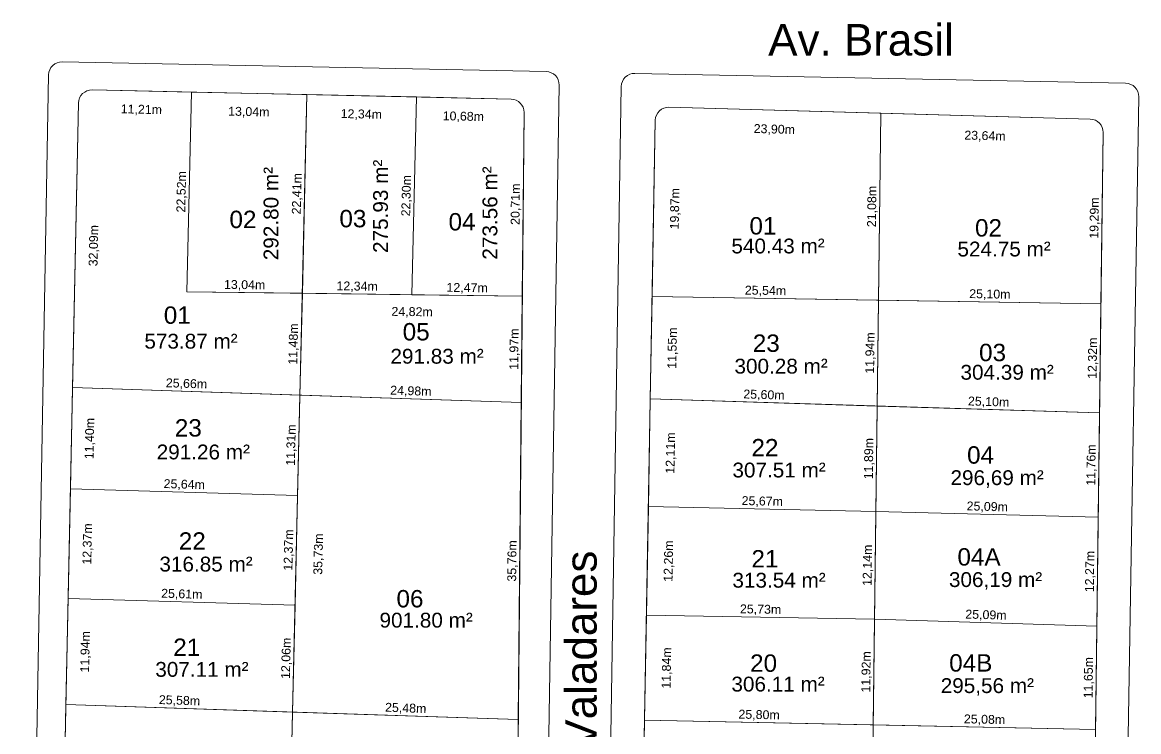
# Model space of a CAD drawing. Header units: metres. Extents: x 3808 to 8215, y 2374 to 6187.
# Drawn here: x 4694.8 to 4820.7, y 4900.9 to 4980.9 of the extents above; entities that cross this region are included whole.
import ezdxf
from ezdxf.enums import TextEntityAlignment as Align

# ---------------------------------------------------------------- set-up
doc = ezdxf.new("R2010")
doc.units = ezdxf.units.M
for name, color, linetype in [('Areas Lotes', 1, 'Continuous'), ('Calçada', 8, 'Continuous'), ('COTAS', 7, 'Continuous'), ('Lote', 7, 'Continuous'), ('Nome das Ruas', 7, 'Continuous'), ('quadras', 7, 'Continuous')]:
    doc.layers.add(name, color=color, linetype=linetype)
doc.styles.add('Arial', font='arial.ttf')
doc.dimstyles.new('Copy(2) of ISO-25', dxfattribs={"dimtxt": 1, "dimasz": 2.5, "dimexe": 1.25, "dimexo": 0.625, "dimgap": 0.2, "dimtad": 1, "dimtoh": 1, "dimlfac": 1, "dimzin": 1, "dimtxsty": 'Arial', "dimblk": 'NONE', "dimcen": 0, "dimse1": 1, "dimse2": 1, "dimsd1": 1, "dimsd2": 1, "dimclrt": 256, "dimaunit": 1, "dimadec": 3, "dimazin": 0, "dimtfac": 1, "dimtmove": 0, "dimatfit": 3, "dimldrblk": 'NONE', "dimfxl": 1, "dimtolj": 1, "dimtzin": 0, "dimarcsym": 0})

# ---------------------------------------------------------------- blocks, each defined once
blk = doc.blocks.new('*D3442')
at = {"layer": 'Defpoints', "color": 0, "linetype": 'Continuous', "transparency": 16777216}
for p in [(4791.6, 4970.64), (4791.34, 4949.57), (4791.34, 4949.57)]:
    blk.add_point(p, dxfattribs=at)
at = {"layer": 'COTAS', "linetype": 'Continuous', "lineweight": 5, "transparency": 16777216, "insert": (4790.67, 4960.12), "char_height": 1, "attachment_point": 5, "rotation": 89.2913, "style": 'Arial'}
blk.add_mtext('\\A1;21,08m', dxfattribs=at)
blk = doc.blocks.new('_None')
blk = doc.blocks.new('*D3443')
at = {"layer": 'Defpoints', "color": 0, "linetype": 'Continuous', "transparency": 16777216}
for p in [(4791.34, 4949.57), (4791.19, 4937.63), (4791.19, 4937.63)]:
    blk.add_point(p, dxfattribs=at)
at = {"layer": 'COTAS', "linetype": 'Continuous', "lineweight": 5, "transparency": 16777216, "insert": (4790.46, 4943.61), "char_height": 1, "attachment_point": 5, "rotation": 89.2913, "style": 'Arial'}
blk.add_mtext('\\A1;11,94m', dxfattribs=at)
blk = doc.blocks.new('*D3444')
at = {"layer": 'Defpoints', "color": 0, "linetype": 'Continuous', "transparency": 16777216}
for p in [(4791.19, 4937.63), (4791.04, 4925.74), (4791.04, 4925.74)]:
    blk.add_point(p, dxfattribs=at)
at = {"layer": 'COTAS', "linetype": 'Continuous', "lineweight": 5, "transparency": 16777216, "insert": (4790.32, 4931.7), "char_height": 1, "attachment_point": 5, "rotation": 89.2913, "style": 'Arial'}
blk.add_mtext('\\A1;11,89m', dxfattribs=at)
blk = doc.blocks.new('*D3445')
at = {"layer": 'Defpoints', "color": 0, "linetype": 'Continuous', "transparency": 16777216}
for p in [(4791.04, 4925.74), (4790.89, 4913.6), (4790.89, 4913.6)]:
    blk.add_point(p, dxfattribs=at)
at = {"layer": 'COTAS', "linetype": 'Continuous', "lineweight": 5, "transparency": 16777216, "insert": (4790.17, 4919.68), "char_height": 1, "attachment_point": 5, "rotation": 89.2913, "style": 'Arial'}
blk.add_mtext('\\A1;12,14m', dxfattribs=at)
blk = doc.blocks.new('*D3446')
at = {"layer": 'Defpoints', "color": 0, "linetype": 'Continuous', "transparency": 16777216}
for p in [(4790.89, 4913.6), (4790.75, 4901.69), (4790.89, 4901.69)]:
    blk.add_point(p, dxfattribs=at)
at = {"layer": 'COTAS', "linetype": 'Continuous', "lineweight": 5, "transparency": 16777216, "insert": (4790.02, 4907.66), "char_height": 1, "attachment_point": 5, "rotation": 89.2913, "style": 'Arial'}
blk.add_mtext('\\A1;11,92m', dxfattribs=at)
blk = doc.blocks.new('*D3447')
at = {"layer": 'Defpoints', "color": 0, "linetype": 'Continuous', "transparency": 16777216}
for p in [(4790.89, 4901.69), (4790.6, 4889.71), (4790.6, 4889.71)]:
    blk.add_point(p, dxfattribs=at)
at = {"layer": 'COTAS', "linetype": 'Continuous', "lineweight": 5, "transparency": 16777216, "insert": (4789.87, 4895.71), "char_height": 1, "attachment_point": 5, "rotation": 89.2913, "style": 'Arial'}
blk.add_mtext('\\A1;11,98m', dxfattribs=at)
blk = doc.blocks.new('*D3469')
at = {"layer": 'Defpoints', "color": 0, "linetype": 'Continuous', "transparency": 16777216}
for p in [(4764.95, 4902.22), (4768.21, 4902.16), (4764.74, 4890.19)]:
    blk.add_point(p, dxfattribs=at)
at = {"layer": 'COTAS', "linetype": 'Continuous', "lineweight": 5, "transparency": 16777216, "insert": (4767.3, 4896.16), "char_height": 1, "attachment_point": 5, "rotation": 88.9748, "style": 'Arial'}
blk.add_mtext('\\A1;12,03m', dxfattribs=at)
blk = doc.blocks.new('*D3470')
at = {"layer": 'Defpoints', "color": 0, "linetype": 'Continuous', "transparency": 16777216}
for p in [(4764.95, 4914.06), (4768.42, 4914), (4764.95, 4902.22)]:
    blk.add_point(p, dxfattribs=at)
at = {"layer": 'COTAS', "linetype": 'Continuous', "lineweight": 5, "transparency": 16777216, "insert": (4767.51, 4908.1), "char_height": 1, "attachment_point": 5, "rotation": 88.9748, "style": 'Arial'}
blk.add_mtext('\\A1;11,84m', dxfattribs=at)
blk = doc.blocks.new('*D3471')
at = {"layer": 'Defpoints', "color": 0, "linetype": 'Continuous', "transparency": 16777216}
for p in [(4765.38, 4926.32), (4768.64, 4926.26), (4764.95, 4914.06)]:
    blk.add_point(p, dxfattribs=at)
at = {"layer": 'COTAS', "linetype": 'Continuous', "lineweight": 5, "transparency": 16777216, "insert": (4767.73, 4920.15), "char_height": 1, "attachment_point": 5, "rotation": 88.9748, "style": 'Arial'}
blk.add_mtext('\\A1;12,26m', dxfattribs=at)
blk = doc.blocks.new('*D3472')
at = {"layer": 'Defpoints', "color": 0, "linetype": 'Continuous', "transparency": 16777216}
for p in [(4765.6, 4938.42), (4768.86, 4938.37), (4765.38, 4926.32)]:
    blk.add_point(p, dxfattribs=at)
at = {"layer": 'COTAS', "linetype": 'Continuous', "lineweight": 5, "transparency": 16777216, "insert": (4767.95, 4932.33), "char_height": 1, "attachment_point": 5, "rotation": 88.9748, "style": 'Arial'}
blk.add_mtext('\\A1;12,11m', dxfattribs=at)
blk = doc.blocks.new('*D3473')
at = {"layer": 'Defpoints', "color": 0, "linetype": 'Continuous', "transparency": 16777216}
for p in [(4765.81, 4949.97), (4769.06, 4949.92), (4765.6, 4938.42)]:
    blk.add_point(p, dxfattribs=at)
at = {"layer": 'COTAS', "linetype": 'Continuous', "lineweight": 5, "transparency": 16777216, "insert": (4768.16, 4944.16), "char_height": 1, "attachment_point": 5, "rotation": 88.9748, "style": 'Arial'}
blk.add_mtext('\\A1;11,55m', dxfattribs=at)
blk = doc.blocks.new('*D3474')
at = {"layer": 'Defpoints', "color": 0, "linetype": 'Continuous', "transparency": 16777216}
for p in [(4766.16, 4969.84), (4769.42, 4969.79), (4765.81, 4949.97)]:
    blk.add_point(p, dxfattribs=at)
at = {"layer": 'COTAS', "linetype": 'Continuous', "lineweight": 5, "transparency": 16777216, "insert": (4768.44, 4959.87), "char_height": 1, "attachment_point": 5, "rotation": 88.9748, "style": 'Arial'}
blk.add_mtext('\\A1;19,87m', dxfattribs=at)
blk = doc.blocks.new('*D3475')
at = {"layer": 'Defpoints', "color": 0, "linetype": 'Continuous', "transparency": 16777216}
for p in [(4816.68, 4968.46), (4816.44, 4949.17), (4816.44, 4949.17)]:
    blk.add_point(p, dxfattribs=at)
at = {"layer": 'COTAS', "linetype": 'Continuous', "lineweight": 5, "transparency": 16777216, "insert": (4815.76, 4958.82), "char_height": 1, "attachment_point": 5, "rotation": 89.2654, "style": 'Arial'}
blk.add_mtext('\\A1;19,29m', dxfattribs=at)
blk = doc.blocks.new('*D3476')
at = {"layer": 'Defpoints', "color": 0, "linetype": 'Continuous', "transparency": 16777216}
for p in [(4816.44, 4949.17), (4816.28, 4936.85), (4816.28, 4936.85)]:
    blk.add_point(p, dxfattribs=at)
at = {"layer": 'COTAS', "linetype": 'Continuous', "lineweight": 5, "transparency": 16777216, "insert": (4815.56, 4943.02), "char_height": 1, "attachment_point": 5, "rotation": 89.2654, "style": 'Arial'}
blk.add_mtext('\\A1;12,32m', dxfattribs=at)
blk = doc.blocks.new('*D3477')
at = {"layer": 'Defpoints', "color": 0, "linetype": 'Continuous', "transparency": 16777216}
for p in [(4815.82, 4901.17), (4815.67, 4889.25), (4815.67, 4889.25)]:
    blk.add_point(p, dxfattribs=at)
at = {"layer": 'COTAS', "linetype": 'Continuous', "lineweight": 5, "transparency": 16777216, "insert": (4814.94, 4895.22), "char_height": 1, "attachment_point": 5, "rotation": 89.2654, "style": 'Arial'}
blk.add_mtext('\\A1;11,92m', dxfattribs=at)
blk = doc.blocks.new('*D3491')
at = {"layer": 'Defpoints', "color": 0, "linetype": 'Continuous', "transparency": 16777216}
for p in [(4764.95, 4902.22), (4790.75, 4901.69), (4790.75, 4901.69)]:
    blk.add_point(p, dxfattribs=at)
at = {"layer": 'COTAS', "linetype": 'Continuous', "lineweight": 5, "transparency": 16777216, "insert": (4777.87, 4902.76), "char_height": 1, "attachment_point": 5, "rotation": 358.8205, "style": 'Arial'}
blk.add_mtext('\\A1;25,80m', dxfattribs=at)
blk = doc.blocks.new('*D3492')
at = {"layer": 'Defpoints', "color": 0, "linetype": 'Continuous', "transparency": 16777216}
for p in [(4790.75, 4901.69), (4815.82, 4901.17), (4815.82, 4901.17)]:
    blk.add_point(p, dxfattribs=at)
at = {"layer": 'COTAS', "linetype": 'Continuous', "lineweight": 5, "transparency": 16777216, "insert": (4803.3, 4902.23), "char_height": 1, "attachment_point": 5, "rotation": 358.8205, "style": 'Arial'}
blk.add_mtext('\\A1;25,08m', dxfattribs=at)
blk = doc.blocks.new('*D3493')
at = {"layer": 'Defpoints', "color": 0, "linetype": 'Continuous', "transparency": 16777216}
for p in [(4765.17, 4914.06), (4790.89, 4913.6), (4790.89, 4913.6)]:
    blk.add_point(p, dxfattribs=at)
at = {"layer": 'COTAS', "linetype": 'Continuous', "lineweight": 5, "transparency": 16777216, "insert": (4778.04, 4914.64), "char_height": 1, "attachment_point": 5, "rotation": 358.9758, "style": 'Arial'}
blk.add_mtext('\\A1;25,73m', dxfattribs=at)
blk = doc.blocks.new('*D3494')
at = {"layer": 'Defpoints', "color": 0, "linetype": 'Continuous', "transparency": 16777216}
for p in [(4765.38, 4926.32), (4791.04, 4925.74), (4791.04, 4925.74)]:
    blk.add_point(p, dxfattribs=at)
at = {"layer": 'COTAS', "linetype": 'Continuous', "lineweight": 5, "transparency": 16777216, "insert": (4778.23, 4926.83), "char_height": 1, "attachment_point": 5, "rotation": 358.711, "style": 'Arial'}
blk.add_mtext('\\A1;25,67m', dxfattribs=at)
blk = doc.blocks.new('*D3495')
at = {"layer": 'Defpoints', "color": 0, "linetype": 'Continuous', "transparency": 16777216}
for p in [(4765.6, 4938.42), (4765.6, 4938.42), (4791.19, 4937.63)]:
    blk.add_point(p, dxfattribs=at)
at = {"layer": 'COTAS', "linetype": 'Continuous', "lineweight": 5, "transparency": 16777216, "insert": (4778.42, 4938.83), "char_height": 1, "attachment_point": 5, "rotation": 358.2239, "style": 'Arial'}
blk.add_mtext('\\A1;25,60m', dxfattribs=at)
blk = doc.blocks.new('*D3496')
at = {"layer": 'Defpoints', "color": 0, "linetype": 'Continuous', "transparency": 16777216}
for p in [(4791.19, 4937.63), (4816.28, 4936.85), (4816.28, 4936.85)]:
    blk.add_point(p, dxfattribs=at)
at = {"layer": 'COTAS', "linetype": 'Continuous', "lineweight": 5, "transparency": 16777216, "insert": (4803.76, 4938.04), "char_height": 1, "attachment_point": 5, "rotation": 358.2239, "style": 'Arial'}
blk.add_mtext('\\A1;25,10m', dxfattribs=at)
blk = doc.blocks.new('*D3497')
at = {"layer": 'Defpoints', "color": 0, "linetype": 'Continuous', "transparency": 16777216}
for p in [(4791.34, 4949.57), (4816.44, 4949.17), (4816.44, 4949.17)]:
    blk.add_point(p, dxfattribs=at)
at = {"layer": 'COTAS', "linetype": 'Continuous', "lineweight": 5, "transparency": 16777216, "insert": (4803.9, 4950.17), "char_height": 1, "attachment_point": 5, "rotation": 359.0908, "style": 'Arial'}
blk.add_mtext('\\A1;25,10m', dxfattribs=at)
blk = doc.blocks.new('*D3498')
at = {"layer": 'Defpoints', "color": 0, "linetype": 'Continuous', "transparency": 16777216}
for p in [(4765.81, 4949.97), (4765.81, 4949.97), (4791.34, 4949.57)]:
    blk.add_point(p, dxfattribs=at)
at = {"layer": 'COTAS', "linetype": 'Continuous', "lineweight": 5, "transparency": 16777216, "insert": (4778.59, 4950.57), "char_height": 1, "attachment_point": 5, "rotation": 359.0908, "style": 'Arial'}
blk.add_mtext('\\A1;25,54m', dxfattribs=at)
blk = doc.blocks.new('*D3499')
at = {"layer": 'Defpoints', "color": 0, "linetype": 'Continuous', "transparency": 16777216}
for p in [(4767.71, 4971.32), (4791.6, 4970.64), (4767.62, 4968.29)]:
    blk.add_point(p, dxfattribs=at)
at = {"layer": 'COTAS', "linetype": 'Continuous', "lineweight": 5, "transparency": 16777216, "insert": (4779.59, 4968.76), "char_height": 1, "attachment_point": 5, "rotation": 358.3837, "style": 'Arial'}
blk.add_mtext('\\A1;23,90m', dxfattribs=at)
blk = doc.blocks.new('*D3500')
at = {"layer": 'Defpoints', "color": 0, "linetype": 'Continuous', "transparency": 16777216}
for p in [(4791.6, 4970.64), (4815.23, 4969.98), (4791.51, 4967.55)]:
    blk.add_point(p, dxfattribs=at)
at = {"layer": 'COTAS', "linetype": 'Continuous', "lineweight": 5, "transparency": 16777216, "insert": (4803.35, 4968.02), "char_height": 1, "attachment_point": 5, "rotation": 358.3837, "style": 'Arial'}
blk.add_mtext('\\A1;23,64m', dxfattribs=at)
blk = doc.blocks.new('*D3643')
at = {"layer": 'Defpoints', "color": 0, "linetype": 'Continuous', "transparency": 16777216}
for p in [(4713.84, 4973.02), (4713.31, 4950.51), (4713.31, 4950.51)]:
    blk.add_point(p, dxfattribs=at)
at = {"layer": 'COTAS', "linetype": 'Continuous', "lineweight": 5, "transparency": 16777216, "insert": (4712.78, 4961.78), "char_height": 1, "attachment_point": 5, "rotation": 88.6639, "style": 'Arial'}
blk.add_mtext('\\A1;22,52m', dxfattribs=at)
blk = doc.blocks.new('*D3644')
at = {"layer": 'Defpoints', "color": 0, "linetype": 'Continuous', "transparency": 16777216}
for p in [(4726.87, 4972.74), (4726.35, 4950.34), (4726.35, 4950.34)]:
    blk.add_point(p, dxfattribs=at)
at = {"layer": 'COTAS', "linetype": 'Continuous', "lineweight": 5, "transparency": 16777216, "insert": (4725.81, 4961.56), "char_height": 1, "attachment_point": 5, "rotation": 88.6639, "style": 'Arial'}
blk.add_mtext('\\A1;22,41m', dxfattribs=at)
blk = doc.blocks.new('*D3645')
at = {"layer": 'Defpoints', "color": 0, "linetype": 'Continuous', "transparency": 16777216}
for p in [(4739.21, 4972.47), (4738.69, 4950.18), (4738.69, 4950.18)]:
    blk.add_point(p, dxfattribs=at)
at = {"layer": 'COTAS', "linetype": 'Continuous', "lineweight": 5, "transparency": 16777216, "insert": (4738.15, 4961.34), "char_height": 1, "attachment_point": 5, "rotation": 88.6639, "style": 'Arial'}
blk.add_mtext('\\A1;22,30m', dxfattribs=at)
blk = doc.blocks.new('*D3646')
at = {"layer": 'Defpoints', "color": 0, "linetype": 'Continuous', "transparency": 16777216}
for p in [(4751.36, 4970.73), (4751.16, 4950.01), (4751.16, 4950.01)]:
    blk.add_point(p, dxfattribs=at)
at = {"layer": 'COTAS', "linetype": 'Continuous', "lineweight": 5, "transparency": 16777216, "insert": (4750.46, 4960.38), "char_height": 1, "attachment_point": 5, "rotation": 89.4587, "style": 'Arial'}
blk.add_mtext('\\A1;20,71m', dxfattribs=at)
blk = doc.blocks.new('*D3647')
at = {"layer": 'Defpoints', "color": 0, "linetype": 'Continuous', "transparency": 16777216}
for p in [(4751.16, 4950.01), (4751.05, 4938.04), (4751.05, 4938.04)]:
    blk.add_point(p, dxfattribs=at)
at = {"layer": 'COTAS', "linetype": 'Continuous', "lineweight": 5, "transparency": 16777216, "insert": (4750.31, 4944.04), "char_height": 1, "attachment_point": 5, "rotation": 89.4587, "style": 'Arial'}
blk.add_mtext('\\A1;11,97m', dxfattribs=at)
blk = doc.blocks.new('*D3648')
at = {"layer": 'Defpoints', "color": 0, "linetype": 'Continuous', "transparency": 16777216}
for p in [(4751.05, 4938.04), (4750.71, 4902.28), (4750.71, 4902.28)]:
    blk.add_point(p, dxfattribs=at)
at = {"layer": 'COTAS', "linetype": 'Continuous', "lineweight": 5, "transparency": 16777216, "insert": (4750.08, 4920.17), "char_height": 1, "attachment_point": 5, "rotation": 89.4587, "style": 'Arial'}
blk.add_mtext('\\A1;35,76m', dxfattribs=at)
blk = doc.blocks.new('*D3649')
at = {"layer": 'Defpoints', "color": 0, "linetype": 'Continuous', "transparency": 16777216}
for p in [(4750.71, 4902.28), (4750.6, 4890.12), (4750.6, 4890.12)]:
    blk.add_point(p, dxfattribs=at)
at = {"layer": 'COTAS', "linetype": 'Continuous', "lineweight": 5, "transparency": 16777216, "insert": (4749.85, 4896.21), "char_height": 1, "attachment_point": 5, "rotation": 89.4587, "style": 'Arial'}
blk.add_mtext('\\A1;12,17m', dxfattribs=at)
blk = doc.blocks.new('*D3664')
at = {"layer": 'Defpoints', "color": 0, "linetype": 'Continuous', "transparency": 16777216}
for p in [(4699.68, 4904), (4702.6, 4903.94), (4699.43, 4891.97)]:
    blk.add_point(p, dxfattribs=at)
at = {"layer": 'COTAS', "linetype": 'Continuous', "lineweight": 5, "transparency": 16777216, "insert": (4701.68, 4897.94), "char_height": 1, "attachment_point": 5, "rotation": 88.8025, "style": 'Arial'}
blk.add_mtext('\\A1;12,03m', dxfattribs=at)
blk = doc.blocks.new('*D3665')
at = {"layer": 'Defpoints', "color": 0, "linetype": 'Continuous', "transparency": 16777216}
for p in [(4699.93, 4915.94), (4702.85, 4915.88), (4699.68, 4904)]:
    blk.add_point(p, dxfattribs=at)
at = {"layer": 'COTAS', "linetype": 'Continuous', "lineweight": 5, "transparency": 16777216, "insert": (4701.93, 4909.93), "char_height": 1, "attachment_point": 5, "rotation": 88.8025, "style": 'Arial'}
blk.add_mtext('\\A1;11,94m', dxfattribs=at)
blk = doc.blocks.new('*D3666')
at = {"layer": 'Defpoints', "color": 0, "linetype": 'Continuous', "transparency": 16777216}
for p in [(4700.19, 4928.31), (4703.11, 4928.24), (4699.93, 4915.94)]:
    blk.add_point(p, dxfattribs=at)
at = {"layer": 'COTAS', "linetype": 'Continuous', "lineweight": 5, "transparency": 16777216, "insert": (4702.18, 4922.08), "char_height": 1, "attachment_point": 5, "rotation": 88.8025, "style": 'Arial'}
blk.add_mtext('\\A1;12,37m', dxfattribs=at)
blk = doc.blocks.new('*D3667')
at = {"layer": 'Defpoints', "color": 0, "linetype": 'Continuous', "transparency": 16777216}
for p in [(4700.43, 4939.71), (4703.35, 4939.65), (4700.19, 4928.31)]:
    blk.add_point(p, dxfattribs=at)
at = {"layer": 'COTAS', "linetype": 'Continuous', "lineweight": 5, "transparency": 16777216, "insert": (4702.43, 4933.96), "char_height": 1, "attachment_point": 5, "rotation": 88.8025, "style": 'Arial'}
blk.add_mtext('\\A1;11,40m', dxfattribs=at)
blk = doc.blocks.new('*D3668')
at = {"layer": 'Defpoints', "color": 0, "linetype": 'Continuous', "transparency": 16777216}
for p in [(4701.1, 4971.79), (4704.02, 4971.73), (4700.43, 4939.71)]:
    blk.add_point(p, dxfattribs=at)
at = {"layer": 'COTAS', "linetype": 'Continuous', "lineweight": 5, "transparency": 16777216, "insert": (4702.88, 4955.71), "char_height": 1, "attachment_point": 5, "rotation": 88.8025, "style": 'Arial'}
blk.add_mtext('\\A1;32,09m', dxfattribs=at)
blk = doc.blocks.new('*D3669')
at = {"layer": 'Defpoints', "color": 0, "linetype": 'Continuous', "transparency": 16777216}
for p in [(4700.43, 4939.71), (4726.08, 4938.86), (4726.08, 4938.86)]:
    blk.add_point(p, dxfattribs=at)
at = {"layer": 'COTAS', "linetype": 'Continuous', "lineweight": 5, "transparency": 16777216, "insert": (4713.28, 4940.09), "char_height": 1, "attachment_point": 5, "rotation": 358.1196, "style": 'Arial'}
blk.add_mtext('\\A1;25,66m', dxfattribs=at)
blk = doc.blocks.new('*D3670')
at = {"layer": 'Defpoints', "color": 0, "linetype": 'Continuous', "transparency": 16777216}
for p in [(4726.08, 4938.86), (4751.05, 4938.04), (4751.05, 4938.04)]:
    blk.add_point(p, dxfattribs=at)
at = {"layer": 'COTAS', "linetype": 'Continuous', "lineweight": 5, "transparency": 16777216, "insert": (4738.59, 4939.26), "char_height": 1, "attachment_point": 5, "rotation": 358.1196, "style": 'Arial'}
blk.add_mtext('\\A1;24,98m', dxfattribs=at)
blk = doc.blocks.new('*D3671')
at = {"layer": 'Defpoints', "color": 0, "linetype": 'Continuous', "transparency": 16777216}
for p in [(4726.35, 4950.34), (4726.08, 4938.86), (4726.08, 4938.86)]:
    blk.add_point(p, dxfattribs=at)
at = {"layer": 'COTAS', "linetype": 'Continuous', "lineweight": 5, "transparency": 16777216, "insert": (4725.41, 4944.62), "char_height": 1, "attachment_point": 5, "rotation": 88.6639, "style": 'Arial'}
blk.add_mtext('\\A1;11,48m', dxfattribs=at)
blk = doc.blocks.new('*D3672')
at = {"layer": 'Defpoints', "color": 0, "linetype": 'Continuous', "transparency": 16777216}
for p in [(4713.31, 4950.51), (4726.35, 4950.34), (4726.35, 4950.34)]:
    blk.add_point(p, dxfattribs=at)
at = {"layer": 'COTAS', "linetype": 'Continuous', "lineweight": 5, "transparency": 16777216, "insert": (4719.84, 4951.22), "char_height": 1, "attachment_point": 5, "rotation": 359.2509, "style": 'Arial'}
blk.add_mtext('\\A1;13,04m', dxfattribs=at)
blk = doc.blocks.new('*D3673')
at = {"layer": 'Defpoints', "color": 0, "linetype": 'Continuous', "transparency": 16777216}
for p in [(4726.35, 4950.34), (4738.69, 4950.18), (4738.69, 4950.18)]:
    blk.add_point(p, dxfattribs=at)
at = {"layer": 'COTAS', "linetype": 'Continuous', "lineweight": 5, "transparency": 16777216, "insert": (4732.53, 4951.06), "char_height": 1, "attachment_point": 5, "rotation": 359.2509, "style": 'Arial'}
blk.add_mtext('\\A1;12,34m', dxfattribs=at)
blk = doc.blocks.new('*D3674')
at = {"layer": 'Defpoints', "color": 0, "linetype": 'Continuous', "transparency": 16777216}
for p in [(4738.69, 4950.18), (4751.16, 4950.01), (4751.16, 4950.01)]:
    blk.add_point(p, dxfattribs=at)
at = {"layer": 'COTAS', "linetype": 'Continuous', "lineweight": 5, "transparency": 16777216, "insert": (4744.94, 4950.89), "char_height": 1, "attachment_point": 5, "rotation": 359.2509, "style": 'Arial'}
blk.add_mtext('\\A1;12,47m', dxfattribs=at)
blk = doc.blocks.new('*D3675')
at = {"layer": 'Defpoints', "color": 0, "linetype": 'Continuous', "transparency": 16777216}
for p in [(4702.63, 4973.26), (4713.84, 4973.02), (4713.78, 4970.07)]:
    blk.add_point(p, dxfattribs=at)
at = {"layer": 'COTAS', "linetype": 'Continuous', "lineweight": 5, "transparency": 16777216, "insert": (4708.19, 4970.99), "char_height": 1, "attachment_point": 5, "rotation": 358.7619, "style": 'Arial'}
blk.add_mtext('\\A1;11,21m', dxfattribs=at)
blk = doc.blocks.new('*D3676')
at = {"layer": 'Defpoints', "color": 0, "linetype": 'Continuous', "transparency": 16777216}
for p in [(4713.84, 4973.02), (4726.87, 4972.74), (4726.81, 4969.79)]:
    blk.add_point(p, dxfattribs=at)
at = {"layer": 'COTAS', "linetype": 'Continuous', "lineweight": 5, "transparency": 16777216, "insert": (4720.31, 4970.73), "char_height": 1, "attachment_point": 5, "rotation": 358.7619, "style": 'Arial'}
blk.add_mtext('\\A1;13,04m', dxfattribs=at)
blk = doc.blocks.new('*D3677')
at = {"layer": 'Defpoints', "color": 0, "linetype": 'Continuous', "transparency": 16777216}
for p in [(4726.87, 4972.74), (4739.21, 4972.47), (4739.15, 4969.52)]:
    blk.add_point(p, dxfattribs=at)
at = {"layer": 'COTAS', "linetype": 'Continuous', "lineweight": 5, "transparency": 16777216, "insert": (4733, 4970.46), "char_height": 1, "attachment_point": 5, "rotation": 358.7619, "style": 'Arial'}
blk.add_mtext('\\A1;12,34m', dxfattribs=at)
blk = doc.blocks.new('*D3678')
at = {"layer": 'Defpoints', "color": 0, "linetype": 'Continuous', "transparency": 16777216}
for p in [(4739.21, 4972.47), (4749.89, 4972.24), (4749.83, 4969.29)]:
    blk.add_point(p, dxfattribs=at)
at = {"layer": 'COTAS', "linetype": 'Continuous', "lineweight": 5, "transparency": 16777216, "insert": (4744.51, 4970.21), "char_height": 1, "attachment_point": 5, "rotation": 358.7619, "style": 'Arial'}
blk.add_mtext('\\A1;10,68m', dxfattribs=at)
blk = doc.blocks.new('*D3679')
at = {"layer": 'Defpoints', "color": 0, "linetype": 'Continuous', "transparency": 16777216}
for p in [(4726.08, 4938.86), (4725.25, 4903.14), (4728.62, 4903.06)]:
    blk.add_point(p, dxfattribs=at)
at = {"layer": 'COTAS', "linetype": 'Continuous', "lineweight": 5, "transparency": 16777216, "insert": (4728.23, 4920.94), "char_height": 1, "attachment_point": 5, "rotation": 88.6639, "style": 'Arial'}
blk.add_mtext('\\A1;35,73m', dxfattribs=at)
blk = doc.blocks.new('*D3680')
at = {"layer": 'Defpoints', "color": 0, "linetype": 'Continuous', "transparency": 16777216}
for p in [(4726.08, 4938.86), (4725.82, 4927.56), (4725.82, 4927.56)]:
    blk.add_point(p, dxfattribs=at)
at = {"layer": 'COTAS', "linetype": 'Continuous', "lineweight": 5, "transparency": 16777216, "insert": (4725.15, 4933.23), "char_height": 1, "attachment_point": 5, "rotation": 88.6639, "style": 'Arial'}
blk.add_mtext('\\A1;11,31m', dxfattribs=at)
blk = doc.blocks.new('*D3681')
at = {"layer": 'Defpoints', "color": 0, "linetype": 'Continuous', "transparency": 16777216}
for p in [(4725.82, 4927.56), (4725.82, 4927.56), (4725.53, 4915.2)]:
    blk.add_point(p, dxfattribs=at)
at = {"layer": 'COTAS', "linetype": 'Continuous', "lineweight": 5, "transparency": 16777216, "insert": (4724.87, 4921.4), "char_height": 1, "attachment_point": 5, "rotation": 88.6639, "style": 'Arial'}
blk.add_mtext('\\A1;12,37m', dxfattribs=at)
blk = doc.blocks.new('*D3682')
at = {"layer": 'Defpoints', "color": 0, "linetype": 'Continuous', "transparency": 16777216}
for p in [(4725.53, 4915.2), (4725.25, 4903.14), (4725.25, 4903.14)]:
    blk.add_point(p, dxfattribs=at)
at = {"layer": 'COTAS', "linetype": 'Continuous', "lineweight": 5, "transparency": 16777216, "insert": (4724.59, 4909.19), "char_height": 1, "attachment_point": 5, "rotation": 88.6639, "style": 'Arial'}
blk.add_mtext('\\A1;12,06m', dxfattribs=at)
blk = doc.blocks.new('*D3683')
at = {"layer": 'Defpoints', "color": 0, "linetype": 'Continuous', "transparency": 16777216}
for p in [(4725.25, 4903.14), (4724.97, 4891.04), (4724.97, 4891.04)]:
    blk.add_point(p, dxfattribs=at)
at = {"layer": 'COTAS', "linetype": 'Continuous', "lineweight": 5, "transparency": 16777216, "insert": (4724.31, 4897.11), "char_height": 1, "attachment_point": 5, "rotation": 88.6639, "style": 'Arial'}
blk.add_mtext('\\A1;12,10m', dxfattribs=at)
blk = doc.blocks.new('*D3707')
at = {"layer": 'Defpoints', "color": 0, "linetype": 'Continuous', "transparency": 16777216}
for p in [(4699.68, 4904), (4699.68, 4904), (4725.25, 4903.14)]:
    blk.add_point(p, dxfattribs=at)
at = {"layer": 'COTAS', "linetype": 'Continuous', "lineweight": 5, "transparency": 16777216, "insert": (4712.49, 4904.37), "char_height": 1, "attachment_point": 5, "rotation": 358.0733, "style": 'Arial'}
blk.add_mtext('\\A1;25,58m', dxfattribs=at)
blk = doc.blocks.new('*D3708')
at = {"layer": 'Defpoints', "color": 0, "linetype": 'Continuous', "transparency": 16777216}
for p in [(4725.25, 4903.14), (4750.71, 4902.28), (4750.71, 4902.28)]:
    blk.add_point(p, dxfattribs=at)
at = {"layer": 'COTAS', "linetype": 'Continuous', "lineweight": 5, "transparency": 16777216, "insert": (4738.01, 4903.51), "char_height": 1, "attachment_point": 5, "rotation": 358.0733, "style": 'Arial'}
blk.add_mtext('\\A1;25,48m', dxfattribs=at)
blk = doc.blocks.new('*D3709')
at = {"layer": 'Defpoints', "color": 0, "linetype": 'Continuous', "transparency": 16777216}
for p in [(4699.93, 4915.94), (4699.93, 4915.94), (4725.53, 4915.2)]:
    blk.add_point(p, dxfattribs=at)
at = {"layer": 'COTAS', "linetype": 'Continuous', "lineweight": 5, "transparency": 16777216, "insert": (4712.75, 4916.37), "char_height": 1, "attachment_point": 5, "rotation": 358.3326, "style": 'Arial'}
blk.add_mtext('\\A1;25,61m', dxfattribs=at)
blk = doc.blocks.new('*D3710')
at = {"layer": 'Defpoints', "color": 0, "linetype": 'Continuous', "transparency": 16777216}
for p in [(4700.19, 4928.31), (4700.19, 4928.31), (4725.82, 4927.56)]:
    blk.add_point(p, dxfattribs=at)
at = {"layer": 'COTAS', "linetype": 'Continuous', "lineweight": 5, "transparency": 16777216, "insert": (4713.03, 4928.73), "char_height": 1, "attachment_point": 5, "rotation": 358.3326, "style": 'Arial'}
blk.add_mtext('\\A1;25,64m', dxfattribs=at)
blk = doc.blocks.new('*D1067')
at = {"layer": 'Defpoints', "color": 0, "linetype": 'Continuous', "transparency": 16777216}
for p in [(4726.35, 4950.34), (4751.16, 4950.01), (4751.13, 4947.21)]:
    blk.add_point(p, dxfattribs=at)
at = {"layer": 'COTAS', "linetype": 'Continuous', "lineweight": 5, "transparency": 16777216, "insert": (4738.73, 4948.18), "char_height": 1, "attachment_point": 5, "rotation": 359.2509, "style": 'Arial'}
blk.add_mtext('\\A1;24,82m', dxfattribs=at)
blk = doc.blocks.new('*D7889')
at = {"layer": 'Defpoints', "color": 0, "linetype": 'Continuous', "transparency": 16777216}
for p in [(4816.28, 4936.85), (4816.28, 4936.85), (4816.13, 4925.09)]:
    blk.add_point(p, dxfattribs=at)
at = {"layer": 'COTAS', "linetype": 'Continuous', "lineweight": 5, "transparency": 16777216, "insert": (4815.4, 4930.98), "char_height": 1, "attachment_point": 5, "rotation": 89.2654, "style": 'Arial'}
blk.add_mtext('\\A1;11,76m', dxfattribs=at)
blk = doc.blocks.new('*D7890')
at = {"layer": 'Defpoints', "color": 0, "linetype": 'Continuous', "transparency": 16777216}
for p in [(4816.13, 4925.09), (4816.13, 4925.09), (4815.97, 4912.83)]:
    blk.add_point(p, dxfattribs=at)
at = {"layer": 'COTAS', "linetype": 'Continuous', "lineweight": 5, "transparency": 16777216, "insert": (4815.25, 4918.97), "char_height": 1, "attachment_point": 5, "rotation": 89.2654, "style": 'Arial'}
blk.add_mtext('\\A1;12,27m', dxfattribs=at)
blk = doc.blocks.new('*D7891')
at = {"layer": 'Defpoints', "color": 0, "linetype": 'Continuous', "transparency": 16777216}
for p in [(4815.97, 4912.83), (4815.97, 4912.83), (4815.82, 4901.17)]:
    blk.add_point(p, dxfattribs=at)
at = {"layer": 'COTAS', "linetype": 'Continuous', "lineweight": 5, "transparency": 16777216, "insert": (4815.1, 4907.01), "char_height": 1, "attachment_point": 5, "rotation": 89.2654, "style": 'Arial'}
blk.add_mtext('\\A1;11,65m', dxfattribs=at)
blk = doc.blocks.new('*D7892')
at = {"layer": 'Defpoints', "color": 0, "linetype": 'Continuous', "transparency": 16777216}
for p in [(4791.04, 4925.74), (4816.13, 4925.09), (4816.13, 4925.09)]:
    blk.add_point(p, dxfattribs=at)
at = {"layer": 'COTAS', "linetype": 'Continuous', "lineweight": 5, "transparency": 16777216, "insert": (4803.61, 4926.22), "char_height": 1, "attachment_point": 5, "rotation": 358.5159, "style": 'Arial'}
blk.add_mtext('\\A1;25,09m', dxfattribs=at)
blk = doc.blocks.new('*D7893')
at = {"layer": 'Defpoints', "color": 0, "linetype": 'Continuous', "transparency": 16777216}
for p in [(4790.89, 4913.6), (4815.97, 4912.83), (4815.97, 4912.83)]:
    blk.add_point(p, dxfattribs=at)
at = {"layer": 'COTAS', "linetype": 'Continuous', "lineweight": 5, "transparency": 16777216, "insert": (4803.46, 4914.02), "char_height": 1, "attachment_point": 5, "rotation": 358.2205, "style": 'Arial'}
blk.add_mtext('\\A1;25,09m', dxfattribs=at)

msp = doc.modelspace()

# ---------------------------------------------------------------- linework, layer by layer
at = {"layer": 'Calçada', "linetype": 'Continuous', "lineweight": 5}
for p, q in [((4699.258, 4976.432), (4753.855, 4975.334)), ((4697.728, 4974.959), (4694.764, 4807.297)), ((4763.853, 4975.133), (4819.217, 4974.019)), ((4755.325, 4973.81), (4752.63, 4805.971)), ((4762.324, 4973.657), (4759.628, 4805.786)), ((4820.687, 4972.494), (4817.895, 4804.453))]:
    msp.add_line(p, q, dxfattribs=at)
for centre, start, end in [((4699.227, 4974.932), 88.84767, 178.98717), ((4753.825, 4973.834), 359.08008, 88.84767), ((4763.823, 4973.633), 88.84767, 179.08008), ((4819.187, 4972.519), 359.04842, 88.84767)]:
    msp.add_arc(centre, 1.5, start, end, dxfattribs=at)
at = {"layer": 'Lote', "lineweight": 5}
for p, q in [((4713.839, 4973.018), (4713.314, 4950.507)), ((4726.871, 4972.736), (4725.047, 4894.539)), ((4739.212, 4972.47), (4738.692, 4950.175)), ((4790.643, 4893.209), (4791.6, 4970.643)), ((4713.314, 4950.507), (4751.163, 4950.012)), ((4816.437, 4949.17), (4765.808, 4949.974)), ((4700.431, 4939.707), (4751.05, 4938.045)), ((4765.601, 4938.425), (4816.279, 4936.853)), ((4700.193, 4928.305), (4725.817, 4927.56)), ((4765.384, 4926.321), (4791.045, 4925.744)), ((4816.128, 4925.094), (4791.045, 4925.744)), ((4699.934, 4915.941), (4725.529, 4915.196)), ((4790.895, 4913.604), (4765.165, 4914.064)), ((4815.971, 4912.825), (4790.895, 4913.604)), ((4699.685, 4904), (4750.712, 4902.283)), ((4764.953, 4902.221), (4815.822, 4901.174))]:
    msp.add_line(p, q, dxfattribs=at)
at = {"layer": 'Lote', "linetype": 'Continuous', "lineweight": 5, "flags": 128}
for points in [[(4713.314, 4950.507), (4713.839, 4973.018), (4702.634, 4973.26, 0.4144213), (4701.102, 4971.792), (4700.431, 4939.707), (4726.081, 4938.864), (4726.349, 4950.336)], [(4738.692, 4950.175), (4751.163, 4950.012), (4751.359, 4970.725, 0.4106562), (4749.891, 4972.239), (4739.212, 4972.47)], [(4791.6, 4970.643), (4767.705, 4971.317, 0.4172387), (4766.163, 4969.844), (4765.808, 4949.974), (4791.34, 4949.569)], [(4791.34, 4949.569), (4816.437, 4949.17), (4816.684, 4968.457, 0.4097133), (4815.227, 4969.976), (4791.6, 4970.643)]]:
    msp.add_lwpolyline(points, format="xyb", close=True, dxfattribs=at)
for points in [[(4726.871, 4972.736), (4713.839, 4973.018), (4713.314, 4950.507), (4726.349, 4950.336)], [(4726.349, 4950.336), (4738.692, 4950.175), (4739.212, 4972.47), (4726.871, 4972.736)], [(4726.349, 4950.336), (4726.081, 4938.864), (4751.05, 4938.045), (4751.163, 4950.012)], [(4791.34, 4949.569), (4765.808, 4949.974), (4765.601, 4938.425), (4791.192, 4937.631)], [(4816.279, 4936.853), (4816.437, 4949.17), (4791.34, 4949.569), (4791.192, 4937.631)], [(4725.817, 4927.56), (4726.081, 4938.864), (4700.431, 4939.707), (4700.193, 4928.305)], [(4725.248, 4903.14), (4750.712, 4902.283), (4751.05, 4938.045), (4726.081, 4938.864)], [(4791.045, 4925.744), (4791.192, 4937.631), (4765.601, 4938.425), (4765.384, 4926.321)], [(4700.193, 4928.305), (4699.934, 4915.941), (4725.529, 4915.196), (4725.817, 4927.56)], [(4790.895, 4913.604), (4791.045, 4925.744), (4765.384, 4926.321), (4765.165, 4914.064)], [(4725.248, 4903.14), (4725.529, 4915.196), (4699.934, 4915.941), (4699.685, 4904)], [(4765.165, 4914.064), (4764.953, 4902.221), (4790.747, 4901.69), (4790.895, 4913.604)]]:
    msp.add_lwpolyline(points, close=True, dxfattribs=at)
at = {"layer": 'Lote', "lineweight": 5, "flags": 128}
for points in [[(4816.279, 4936.853), (4791.192, 4937.631), (4791.045, 4925.744), (4816.128, 4925.094)], [(4791.192, 4937.631), (4791.045, 4925.744), (4816.128, 4925.094), (4816.279, 4936.853)], [(4791.045, 4925.744), (4790.895, 4913.604), (4815.971, 4912.825), (4816.128, 4925.094)], [(4790.895, 4913.604), (4790.747, 4901.69), (4815.822, 4901.174), (4815.971, 4912.825)]]:
    msp.add_lwpolyline(points, close=True, dxfattribs=at)
at = {"layer": 'Lote', "linetype": 'Continuous', "lineweight": 5, "flags": 128}
for points in [[(4725.047, 4894.539), (4725.248, 4903.14), (4699.685, 4904), (4699.433, 4891.97), (4721.472, 4891.171)], [(4728.459, 4890.918), (4750.597, 4890.115), (4750.712, 4902.283), (4725.248, 4903.14), (4725.047, 4894.539)], [(4790.643, 4893.209), (4790.747, 4901.69), (4764.953, 4902.221), (4764.738, 4890.193), (4787.104, 4889.779)], [(4794.094, 4889.649), (4815.669, 4889.25), (4815.822, 4901.174), (4790.747, 4901.69), (4790.643, 4893.209)]]:
    msp.add_lwpolyline(points, dxfattribs=at)
at = {"layer": 'quadras', "lineweight": 5}
for p, q in [((4702.634, 4973.26), (4749.891, 4972.239)), ((4697.728, 4810.371), (4701.102, 4971.792)), ((4751.359, 4970.725), (4749.831, 4809.062)), ((4767.705, 4971.317), (4815.227, 4969.976)), ((4763.293, 4809.472), (4766.163, 4969.844)), ((4816.684, 4968.457), (4814.641, 4809.073))]:
    msp.add_line(p, q, dxfattribs=at)
at = {"layer": 'quadras', "linetype": 'Continuous', "lineweight": 5, "flags": 128}
for points in [[(4697.728, 4810.371, 0.4128023), (4699.189, 4808.84), (4748.293, 4807.577, 0.4189877), (4749.831, 4809.062), (4751.359, 4970.725, 0.4106562), (4749.891, 4972.239), (4702.634, 4973.26, 0.4144213), (4701.102, 4971.792)], [(4816.684, 4968.457, 0.4097133), (4815.227, 4969.976), (4767.705, 4971.317, 0.4172387), (4766.163, 4969.844), (4763.293, 4809.472, 0.4173203), (4764.782, 4807.945), (4813.13, 4807.592, 0.4125966), (4814.641, 4809.073)]]:
    msp.add_lwpolyline(points, format="xyb", close=True, dxfattribs=at)
at = {"layer": 'quadras', "lineweight": 5}
for centre, start, end in [((4702.602, 4971.761), 88.76191, 178.80254), ((4749.859, 4970.739), 359.45867, 88.76191), ((4767.663, 4969.817), 88.38368, 178.97483), ((4815.185, 4968.476), 359.26541, 88.38368)]:
    msp.add_arc(centre, 1.5, start, end, dxfattribs=at)

# ---------------------------------------------------------------- texts
at = {"layer": 'Areas Lotes', "linetype": 'Continuous', "lineweight": 5, "style": 'Arial'}
for s, p in [('275.93 m²', (4736.007, 4954.883)), ('292.80 m²', (4723.653, 4954.067)), ('273.56 m²', (4748.344, 4954.129))]:
    msp.add_text(s, height=1.6726, rotation=90, dxfattribs=at).set_placement(p)
for s, p in [('540.43 m²', (4774.748, 4954.835)), ('524.75 m²', (4800.246, 4954.49)), ('573.87 m²', (4708.529, 4944.102)), ('291.83 m²', (4736.287, 4942.406)), ('300.28 m²', (4775.093, 4941.289)), ('304.39 m²', (4800.59, 4940.6)), ('291.26 m²', (4709.917, 4931.617)), ('307.51 m²', (4774.863, 4929.58)), ('296,69 m²', (4799.46, 4928.718)), ('316.85 m²', (4710.226, 4918.978)), ('313.54 m²', (4774.863, 4917.158)), ('306,19 m²', (4799.286, 4917.231)), ('901.80 m²', (4735.054, 4912.659)), ('307.11 m²', (4709.763, 4907.11)), ('306.11 m²', (4774.748, 4905.449)), ('295,56 m²', (4798.357, 4905.279))]:
    msp.add_text(s, height=1.6726, dxfattribs=at).set_placement(p)
at = {"layer": 'COTAS', "linetype": 'Continuous', "lineweight": 5, "style": 'Arial'}
for s, p in [('02', (4719.649, 4957.69)), ('03', (4732.052, 4957.779)), ('04', (4744.365, 4957.422)), ('01', (4778.305, 4956.966)), ('02', (4803.747, 4956.737)), ('01', (4712.243, 4946.899)), ('05', (4739.19, 4945.026)), ('23', (4778.68, 4943.738)), ('03', (4804.206, 4942.686)), ('23', (4713.489, 4934.189)), ('22', (4778.529, 4931.956)), ('04', (4802.853, 4931.134)), ('22', (4713.935, 4921.436)), ('21', (4778.529, 4919.432)), ('04A', (4802.679, 4919.647)), ('06', (4738.489, 4914.931)), ('21', (4713.311, 4909.461)), ('20', (4778.377, 4907.672)), ('04B', (4801.75, 4907.695))]:
    msp.add_text(s, height=1.96, dxfattribs=at).set_placement(p, align=Align.CENTER)
at = {"layer": 'Nome das Ruas', "lineweight": 5, "style": 'Arial'}
msp.add_text('Av. Brasil', height=3.55, dxfattribs=at).set_placement((4778.896, 4977.143, 165.916))
msp.add_text('Rua Governador Valadares', height=3.55, rotation=90, dxfattribs=at).set_placement((4759.551, 4860.966, 165.916))

# ---------------------------------------------------------------- dimensions: what is measured, and where the dimension line sits
at = {"layer": 'COTAS', "linetype": 'Continuous', "lineweight": 5}
for p1, p2, distance, override, picture, middle in [((4702.634, 4973.26), (4713.839, 4973.018), -2.949, {"dimpost": 'm'}, '*D3675', (4708.19, 4970.991)), ((4713.839, 4973.018), (4713.314, 4950.507), 0, {"dimpost": 'm'}, '*D3643', (4712.775, 4961.781)), ((4726.871, 4972.736), (4726.349, 4950.336), 0, {"dimpost": 'm'}, '*D3644', (4725.809, 4961.555)), ((4739.212, 4972.47), (4738.692, 4950.175), 0, {"dimpost": 'm'}, '*D3645', (4738.151, 4961.341)), ((4751.359, 4970.725), (4751.163, 4950.012), 0, {"dimpost": 'm'}, '*D3646', (4750.46, 4960.376)), ((4791.6, 4970.643), (4767.705, 4971.317), 3.024, {"dimpost": 'm'}, '*D3499', (4779.59, 4968.758)), ((4791.6, 4970.643), (4791.34, 4949.569), 0, {"dimpost": 'm'}, '*D3442', (4790.669, 4960.115)), ((4815.227, 4969.976), (4791.6, 4970.643), 3.092, {"dimpost": 'm'}, '*D3500', (4803.349, 4968.019)), ((4816.684, 4968.457), (4816.437, 4949.17), 0, {"dimpost": 'm'}, '*D3475', (4815.76, 4958.824)), ((4713.314, 4950.507), (4726.349, 4950.336), 0, {"dimpost": 'm'}, '*D3672', (4719.842, 4951.223)), ((4726.349, 4950.336), (4738.692, 4950.175), 0, {"dimpost": 'm'}, '*D3673', (4732.531, 4951.057)), ((4738.692, 4950.175), (4751.163, 4950.012), 0, {"dimpost": 'm'}, '*D3674', (4744.938, 4950.894)), ((4726.349, 4950.336), (4726.081, 4938.864), 0, {"dimpost": 'm'}, '*D3671', (4725.414, 4944.619)), ((4726.349, 4950.336), (4751.163, 4950.012), -2.8, {"dimpost": 'm'}, '*D1067', (4738.73, 4948.176)), ((4791.34, 4949.569), (4765.808, 4949.974), 0, {"dimpost": 'm'}, '*D3498', (4778.586, 4950.572)), ((4791.34, 4949.569), (4816.437, 4949.17), 0, {"dimpost": 'm'}, '*D3497', (4803.901, 4950.17)), ((4700.431, 4939.707), (4726.081, 4938.864), 0, {"dimpost": 'm'}, '*D3669', (4713.282, 4940.086)), ((4726.081, 4938.864), (4751.05, 4938.045), 0, {"dimpost": 'm'}, '*D3670', (4738.592, 4939.255)), ((4726.081, 4938.864), (4725.817, 4927.56), 0, {"dimpost": 'm'}, '*D3680', (4725.148, 4933.231)), ((4726.081, 4938.864), (4725.248, 4903.14), 3.372, {"dimpost": 'm'}, '*D3679', (4728.234, 4920.942)), ((4791.192, 4937.631), (4765.601, 4938.425), 0, {"dimpost": 'm'}, '*D3495', (4778.421, 4938.828)), ((4791.192, 4937.631), (4816.279, 4936.853), 0, {"dimpost": 'm'}, '*D3496', (4803.76, 4938.043)), ((4816.128, 4925.094), (4816.279, 4936.853), 0, {"dimpost": 'm', "dimtmove": 1}, '*D7889', (4815.403, 4930.984)), ((4725.8173, 4927.5596), (4700.1929, 4928.3055), 0, {"dimpost": 'm'}, '*D3710', (4713.0284, 4928.7331)), ((4725.529, 4915.196), (4725.817, 4927.56), 0, {"dimpost": 'm'}, '*D3681', (4724.872, 4921.396)), ((4765.384, 4926.321), (4791.045, 4925.744), 0, {"dimpost": 'm'}, '*D3494', (4778.233, 4926.833)), ((4791.045, 4925.744), (4816.128, 4925.094), 0, {"dimpost": 'm'}, '*D7892', (4803.607, 4926.22)), ((4815.971, 4912.825), (4816.128, 4925.094), 0, {"dimpost": 'm', "dimtmove": 1}, '*D7890', (4815.249, 4918.97)), ((4725.529, 4915.196), (4699.934, 4915.941), 0, {"dimpost": 'm'}, '*D3709', (4712.755, 4916.369)), ((4725.529, 4915.196), (4725.248, 4903.14), 0, {"dimpost": 'm'}, '*D3682', (4724.588, 4909.186)), ((4765.165, 4914.064), (4790.895, 4913.604), 0, {"dimpost": 'm'}, '*D3493', (4778.044, 4914.635)), ((4790.895, 4913.604), (4815.971, 4912.825), 0, {"dimpost": 'm'}, '*D7893', (4803.458, 4914.015)), ((4815.822, 4901.174), (4815.971, 4912.825), 0, {"dimpost": 'm', "dimtmove": 1}, '*D7891', (4815.096, 4907.01)), ((4725.248, 4903.14), (4699.685, 4904), 0, {"dimpost": 'm'}, '*D3707', (4712.493, 4904.37)), ((4725.248, 4903.14), (4750.712, 4902.283), 0, {"dimpost": 'm'}, '*D3708', (4738.007, 4903.512)), ((4764.953, 4902.221), (4790.747, 4901.69), 0, {"dimpost": 'm'}, '*D3491', (4777.867, 4902.756)), ((4790.747, 4901.69), (4815.822, 4901.174), 0, {"dimpost": 'm'}, '*D3492', (4803.301, 4902.233))]:
    dim = msp.add_aligned_dim(p1=p1, p2=p2, distance=distance, dimstyle='Copy(2) of ISO-25', override=override, dxfattribs=at)
    dim.commit()
    dim.dimension.update_dxf_attribs({"geometry": picture, "text_midpoint": middle})
for base, p1, p2, angle, picture, middle in [((4726.807, 4969.788), (4713.839, 4973.018), (4726.871, 4972.736), 178.76191, '*D3676', (4720.308, 4970.73)), ((4739.148, 4969.521), (4726.871, 4972.736), (4739.212, 4972.47), 178.76191, '*D3677', (4732.995, 4970.455)), ((4704.019, 4971.731), (4700.431, 4939.707), (4701.102, 4971.792), 268.80254, '*D3668', (4702.883, 4955.705)), ((4749.827, 4969.29), (4739.212, 4972.47), (4749.891, 4972.239), 178.76191, '*D3678', (4744.505, 4970.207)), ((4769.419, 4969.786), (4765.808, 4949.974), (4766.163, 4969.844), 268.97483, '*D3474', (4768.441, 4959.865)), ((4751.05, 4938.045), (4751.163, 4950.012), (4751.05, 4938.045), 89.45867, '*D3647', (4750.305, 4944.036)), ((4769.064, 4949.915), (4765.601, 4938.425), (4765.808, 4949.974), 268.97483, '*D3473', (4768.159, 4944.155)), ((4791.192, 4937.631), (4791.34, 4949.569), (4791.192, 4937.631), 89.29126, '*D3443', (4790.465, 4943.61)), ((4816.279, 4936.853), (4816.437, 4949.17), (4816.279, 4936.853), 89.26541, '*D3476', (4815.557, 4943.022)), ((4703.349, 4939.646), (4700.193, 4928.305), (4700.431, 4939.707), 268.80254, '*D3667', (4702.429, 4933.962)), ((4750.712, 4902.283), (4751.05, 4938.045), (4750.712, 4902.283), 89.45867, '*D3648', (4750.08, 4920.172)), ((4768.857, 4938.366), (4765.384, 4926.321), (4765.601, 4938.425), 268.97483, '*D3472', (4767.948, 4932.329)), ((4791.045, 4925.744), (4791.192, 4937.631), (4791.045, 4925.744), 89.29126, '*D3444', (4790.318, 4931.697)), ((4703.11, 4928.245), (4699.934, 4915.941), (4700.193, 4928.305), 268.80254, '*D3666', (4702.18, 4922.079)), ((4768.64, 4926.263), (4764.953, 4914.064), (4765.384, 4926.321), 268.97483, '*D3471', (4767.73, 4920.147)), ((4790.895, 4913.604), (4791.045, 4925.744), (4790.895, 4913.604), 89.29126, '*D3445', (4790.169, 4919.684)), ((4702.852, 4915.88), (4699.685, 4904), (4699.934, 4915.941), 268.80254, '*D3665', (4701.926, 4909.926)), ((4768.421, 4914.002), (4764.953, 4902.221), (4764.953, 4914.064), 268.97483, '*D3470', (4767.514, 4908.097)), ((4790.747, 4901.689), (4790.895, 4913.604), (4790.895, 4901.687), 89.29126, '*D3446', (4790.02, 4907.656)), ((4702.602, 4903.939), (4699.433, 4891.97), (4699.685, 4904), 268.80254, '*D3664', (4701.676, 4897.941)), ((4724.966, 4891.045), (4725.248, 4903.14), (4724.966, 4891.045), 88.66386, '*D3683', (4724.306, 4897.111)), ((4750.597, 4890.115), (4750.712, 4902.283), (4750.597, 4890.115), 89.45867, '*D3649', (4749.853, 4896.207)), ((4768.209, 4902.163), (4764.738, 4890.193), (4764.953, 4902.221), 268.97483, '*D3469', (4767.301, 4896.163)), ((4790.599, 4889.714), (4790.895, 4901.687), (4790.599, 4889.714), 89.29126, '*D3447', (4789.872, 4895.711)), ((4815.669, 4889.25), (4815.822, 4901.174), (4815.669, 4889.25), 89.26541, '*D3477', (4814.944, 4895.222))]:
    dim = msp.add_linear_dim(base=base, p1=p1, p2=p2, angle=angle, dimstyle='Copy(2) of ISO-25', override={"dimpost": 'm', "dimtmove": 1}, dxfattribs=at)
    dim.commit()
    dim.dimension.update_dxf_attribs({"geometry": picture, "text_midpoint": middle})

doc.saveas('drawing.dxf')
